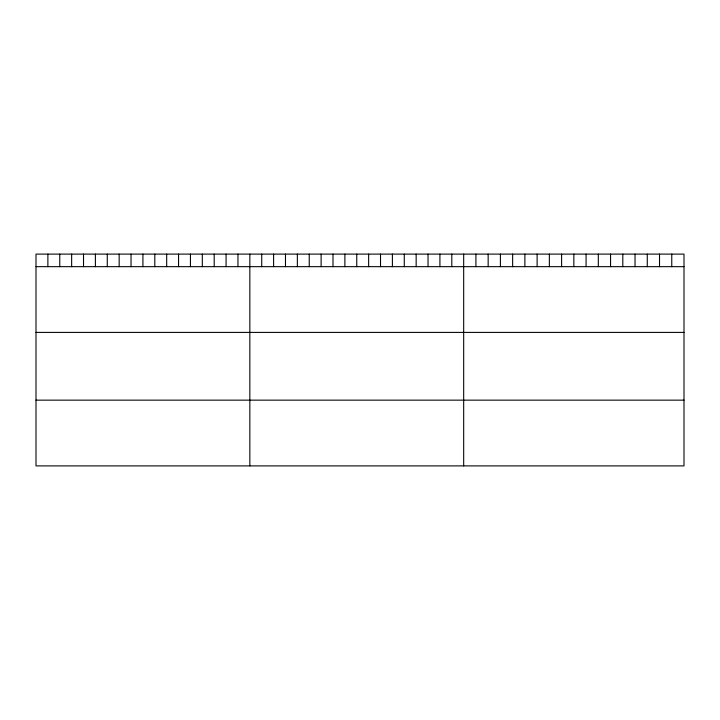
<?xml version="1.0" encoding="UTF-8"?>
<svg xmlns="http://www.w3.org/2000/svg" width="720" height="720" viewBox="0 0 720 720"><rect width="100%" height="100%" fill="white"/><g stroke="black" fill="none" stroke-linecap="round" stroke-linejoin="round"><path stroke-width="1.08" d="M684 266.661L684 465.894L36 465.894L36 254.106L684 254.106L684 266.661L36 266.661M36 332.406L684 332.406M36 400.149L684 400.149M671.76 254.106L671.76 266.661M659.52 254.106L659.52 266.661M647.28 254.106L647.28 266.661M635.04 254.106L635.04 266.661M622.8 254.106L622.8 266.661M610.56 254.106L610.56 266.661M598.32 254.106L598.32 266.661M586.08 254.106L586.08 266.661M573.84 254.106L573.84 266.661M561.6 254.106L561.6 266.661M549.36 254.106L549.36 266.661M537.12 254.106L537.12 266.661M524.88 254.106L524.88 266.661M512.64 254.106L512.64 266.661M500.4 254.106L500.4 266.661M488.16 254.106L488.16 266.661M475.92 254.106L475.92 266.661M463.68 254.106L463.68 465.894M451.8 254.106L451.8 266.661M439.92 254.106L439.92 266.661M428.04 254.106L428.04 266.661M416.16 254.106L416.16 266.661M404.28 254.106L404.28 266.661M392.4 254.106L392.4 266.661M380.52 254.106L380.52 266.661M368.64 254.106L368.64 266.661M356.76 254.106L356.76 266.661M344.88 254.106L344.88 266.661M333 254.106L333 266.661M321.12 254.106L321.12 266.661M309.24 254.106L309.24 266.661M297.36 254.106L297.36 266.661M285.48 254.106L285.48 266.661M273.6 254.106L273.6 266.661M261.72 254.106L261.72 266.661M249.84 254.106L249.84 465.894M237.96 254.106L237.96 266.661M226.08 254.106L226.08 266.661M214.2 254.106L214.2 266.661M202.32 254.106L202.32 266.661M190.44 254.106L190.44 266.661M178.56 254.106L178.56 266.661M166.68 254.106L166.68 266.661M154.8 254.106L154.8 266.661M142.92 254.106L142.92 266.661M131.04 254.106L131.04 266.661M119.16 254.106L119.16 266.661M107.28 254.106L107.28 266.661M95.4 254.106L95.4 266.661M83.52 254.106L83.52 266.661M71.64 254.106L71.64 266.661M59.76 254.106L59.76 266.661M47.88 254.106L47.88 266.661"/></g></svg>
